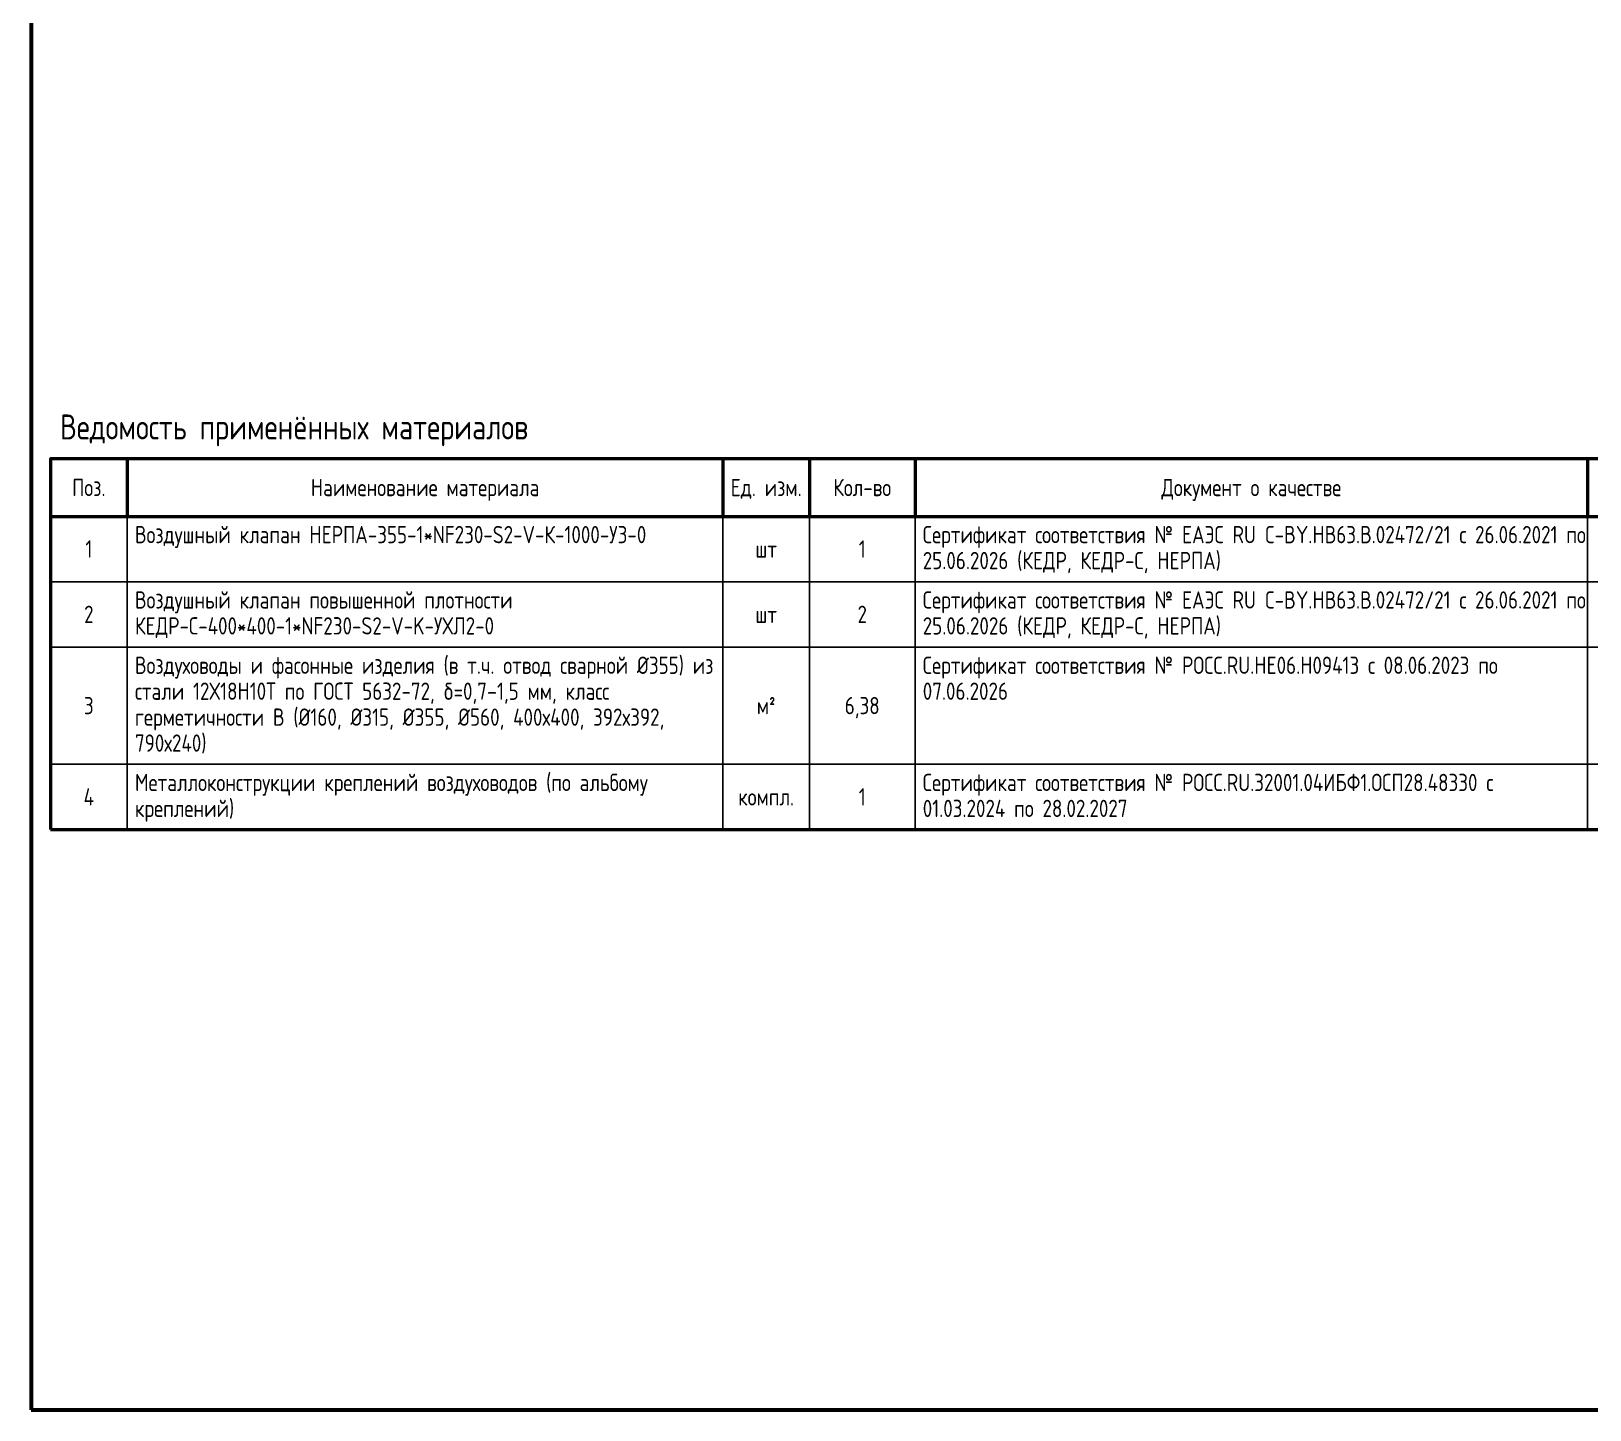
# Model space of a CAD drawing. Header units: metres. Extents: x 20 to 415, y 5 to 292.
# Drawn here: x 20 to 182.2, y 5 to 148.5 of the extents above; entities that cross this region are included whole.
import ezdxf
from ezdxf.enums import TextEntityAlignment as Align

# ---------------------------------------------------------------- set-up
doc = ezdxf.new("R2010")
doc.units = ezdxf.units.M
doc.layers.add('РАМКА', color=7, linetype='Continuous')
doc.layers.add('ТЕКСТ', color=7, linetype='Continuous')
doc.styles.add('GOST', font='isocpeur.ttf')

msp = doc.modelspace()

# ---------------------------------------------------------------- linework, layer by layer
at = {"layer": 'РАМКА', "lineweight": 60}
msp.add_lwpolyline([(20, 5), (415, 5), (415, 292), (20, 292), (20, 5)], dxfattribs=at)
at = {"layer": 'РАМКА', "lineweight": 50}
for points in [[(22, 98), (226, 98), (226, 104), (22, 104), (22, 98)], [(22, 104), (22, 98)], [(22, 104), (22, 65.4)], [(30, 104), (30, 98)], [(92, 104), (92, 98)], [(101, 104), (101, 98)], [(112, 104), (112, 98)], [(182, 104), (182, 98)], [(22, 65.4), (226, 65.4)]]:
    msp.add_lwpolyline(points, dxfattribs=at)
at = {"layer": 'РАМКА', "lineweight": 25}
for points in [[(22, 98), (22, 91.2)], [(30, 98), (30, 91.2)], [(92, 98), (92, 91.2)], [(101, 98), (101, 91.2)], [(112, 98), (112, 91.2)], [(182, 98), (182, 91.2)], [(22, 91.2), (226, 91.2)], [(22, 91.2), (22, 84.4)], [(30, 91.2), (30, 84.4)], [(92, 91.2), (92, 84.4)], [(101, 91.2), (101, 84.4)], [(112, 91.2), (112, 84.4)], [(182, 91.2), (182, 84.4)], [(22, 84.4), (226, 84.4)], [(22, 84.4), (22, 72.2)], [(30, 84.4), (30, 72.2)], [(92, 84.4), (92, 72.2)], [(101, 84.4), (101, 72.2)], [(112, 84.4), (112, 72.2)], [(182, 84.4), (182, 72.2)], [(22, 72.2), (226, 72.2)], [(22, 72.2), (22, 65.4)], [(30, 72.2), (30, 65.4)], [(92, 72.2), (92, 65.4)], [(101, 72.2), (101, 65.4)], [(112, 72.2), (112, 65.4)], [(182, 72.2), (182, 65.4)], [(22, 65.4), (226, 65.4)]]:
    msp.add_lwpolyline(points, dxfattribs=at)

# ---------------------------------------------------------------- texts
at = {"layer": 'ТЕКСТ', "style": 'GOST', "width": 0.8}
for s, height, p in [('Ведомость применённых материалов', 2.6, (23, 106)), ('Воздушный клапан НЕРПА-355-1*NF230-S2-V-К-1000-У3-0', 1.8, (30.8, 95.2)), ('Сертификат соответствия № ЕАЭС RU C-BY.НВ63.В.02472/21 с 26.06.2021 по', 1.8, (112.8, 95.2)), ('25.06.2026 (КЕДР, КЕДР-С, НЕРПА)', 1.8, (112.8, 92.5)), ('Воздушный клапан повышенной плотности', 1.8, (30.8, 88.4)), ('Сертификат соответствия № ЕАЭС RU C-BY.НВ63.В.02472/21 с 26.06.2021 по', 1.8, (112.8, 88.4)), ('25.06.2026 (КЕДР, КЕДР-С, НЕРПА)', 1.8, (112.8, 85.7)), ('КЕДР-С-400*400-1*NF230-S2-V-K-УХЛ2-0', 1.8, (30.8, 85.7)), ('Воздуховоды и фасонные изделия (в т.ч. отвод сварной %%c355) из', 1.8, (30.8, 81.6)), ('Сертификат соответствия № РОСС.RU.НЕ06.Н09413 с 08.06.2023 по', 1.8, (112.8, 81.6)), ('стали 12Х18Н10Т по ГОСТ 5632-72, δ=0,7–1,5 мм, класс', 1.8, (30.8, 78.9)), ('07.06.2026', 1.8, (112.8, 78.9)), ('герметичности В (%%c160, %%c315, %%c355, %%c560, 400х400, 392х392,', 1.8, (30.8, 76.2)), ('790х240)', 1.8, (30.8, 73.5)), ('Металлоконструкции креплений воздуховодов (по альбому', 1.8, (30.8, 69.4)), ('Сертификат соответствия № РОСС.RU.32001.04ИБФ1.ОСП28.48330 с', 1.8, (112.8, 69.4)), ('креплений)', 1.8, (30.8, 66.7)), ('01.03.2024 по 28.02.2027', 1.8, (112.8, 66.7))]:
    msp.add_text(s, height=height, dxfattribs=at).set_placement(p)
for s, p in [('Поз.', (26, 100.1)), ('Наименование материала', (61, 100.1)), ('Ед. изм.', (96.5, 100.1)), ('Кол-во', (106.5, 100.1)), ('Документ о качестве', (147, 100.1)), ('1', (26, 93.7)), ('шт', (96.5, 93.7)), ('1', (106.5, 93.7)), ('2', (26, 86.9)), ('шт', (96.5, 86.9)), ('2', (106.5, 86.9)), ('3', (26, 77.4)), ('м²', (96.5, 77.4)), ('6,38', (106.5, 77.4)), ('4', (26, 67.9)), ('компл.', (96.5, 67.9)), ('1', (106.5, 67.9))]:
    msp.add_text(s, height=1.8, dxfattribs=at).set_placement(p, align=Align.CENTER)

doc.saveas('drawing.dxf')
